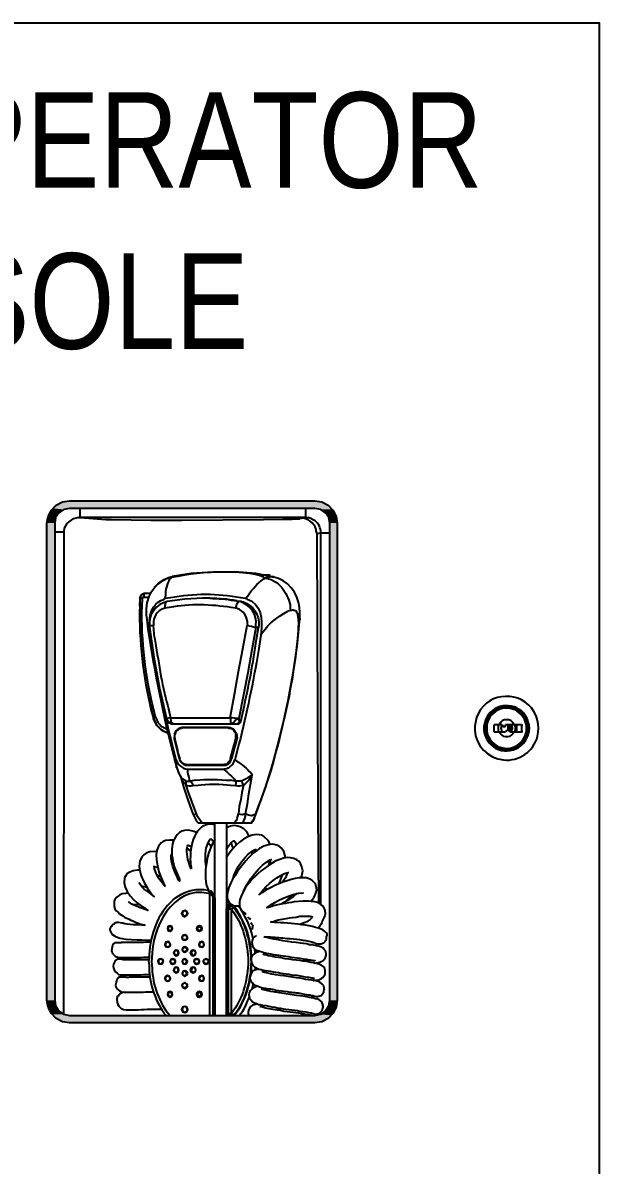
# Model space of a CAD drawing. Extents: x 0 to 760, y -27 to 732.
# Drawn here: x 280.3 to 328.5, y 22.5 to 118.1 of the extents above; entities that cross this region are included whole.
import ezdxf
from ezdxf.enums import TextEntityAlignment as Align

# ---------------------------------------------------------------- set-up
doc = ezdxf.new("R2010")
doc.units = 0
doc.header["$MEASUREMENT"] = 0
doc.styles.add('AMTS', font='ARIALN.TTF', dxfattribs={"height": 9})

# ---------------------------------------------------------------- blocks, each defined once
blk = doc.blocks.new('RISER LOC')
at = {"color": 7, "linetype": 'Continuous', "lineweight": -2}
for p, q in [((43.28, 60.838), (43.28, 60.723)), ((44.747, 60.723), (44.747, 60.838)), ((42.359, 59.342), (42.359, 58.824)), ((42.963, 59.342), (42.963, 58.824)), ((42.992, 59.342), (42.963, 59.342)), ((43.654, 59.371), (42.992, 59.371)), ((43.337, 58.795), (43.337, 59.371)), ((43.481, 59.514), (43.395, 59.371)), ((45.265, 59.371), (43.941, 59.371)), ((44.114, 59.371), (44.114, 58.968)), ((44.287, 59.371), (44.287, 58.795)), ((44.661, 59.371), (44.574, 59.514)), ((44.891, 58.795), (44.891, 59.371)), ((45.265, 59.342), (45.385, 59.342)), ((45.293, 58.824), (45.293, 59.342)), ((45.667, 59.86), (45.782, 59.86)), ((45.811, 59.687), (45.754, 59.687)), ((45.754, 59.687), (45.754, 59.601)), ((45.782, 59.802), (45.782, 59.687)), ((45.811, 59.687), (45.811, 58.45)), ((42.963, 58.824), (42.992, 58.824)), ((42.992, 58.795), (43.941, 58.795)), ((44.373, 59.255), (44.287, 59.255)), ((44.287, 59.227), (44.517, 59.227)), ((44.287, 59.083), (44.517, 59.083)), ((44.287, 58.795), (45.265, 58.795)), ((44.43, 59.227), (44.373, 59.256)), ((44.373, 58.795), (44.373, 59.083)), ((45.265, 58.824), (45.385, 58.824)), ((45.667, 58.335), (45.782, 58.335)), ((45.754, 58.565), (45.754, 58.45)), ((45.754, 58.45), (45.811, 58.45)), ((45.782, 58.45), (45.782, 58.392)), ((43.28, 57.414), (43.28, 57.357)), ((44.747, 57.357), (44.747, 57.414))]:
    blk.add_line(p, q, dxfattribs=at)
at = {"color": 0, "linetype": 'Continuous', "lineweight": -2}
blk.add_lwpolyline([(51.766, 0), (-51.766, 0), (-51.766, 118.116), (51.766, 118.116)], close=True, dxfattribs=at)
at = {"color": 7, "linetype": 'Continuous', "lineweight": -2}
for points in [[(29.857, 36.322), (29.764, 35.736), (29.487, 35.212), (29.086, 34.811), (28.561, 34.533), (27.976, 34.441), (7.438, 34.441), (6.852, 34.533), (6.328, 34.811), (5.927, 35.212), (5.65, 35.736), (5.557, 36.322), (5.557, 76.256), (5.65, 76.811), (5.927, 77.335), (6.328, 77.767), (6.852, 78.044), (7.438, 78.106), (27.976, 78.106), (28.561, 78.044), (29.086, 77.767), (29.487, 77.335), (29.764, 76.811), (29.857, 76.256)], [(6.205, 76.256), (6.205, 36.322), (6.266, 35.859), (6.544, 35.428), (6.976, 35.15), (7.438, 35.058), (27.976, 35.058), (28.469, 35.15), (28.87, 35.428), (29.147, 35.859), (29.24, 36.322), (29.24, 76.256), (29.147, 76.718), (28.87, 77.119), (28.469, 77.397), (27.976, 77.489), (7.438, 77.489), (6.976, 77.397), (6.544, 77.119), (6.266, 76.718)], [(17.337, 43.599), (17.275, 43.754), (17.09, 43.846), (16.905, 43.754), (16.813, 43.599), (16.905, 43.414), (17.09, 43.322), (17.275, 43.414), (17.337, 43.599), (17.244, 43.754), (17.09, 43.815), (16.936, 43.754), (16.874, 43.599), (16.936, 43.445), (17.09, 43.353), (17.244, 43.445)], [(17.306, 43.599), (17.244, 43.754), (17.09, 43.815), (16.936, 43.754), (16.874, 43.599), (16.936, 43.445), (17.09, 43.353), (17.244, 43.445)], [(20.729, 43.969), (20.729, 35.15), (20.575, 35.15), (20.575, 43.969)], [(16.042, 42.335), (15.98, 42.458), (15.857, 42.489), (15.733, 42.458), (15.672, 42.335), (15.733, 42.212), (15.857, 42.15), (15.98, 42.212)], [(18.478, 42.335), (18.416, 42.428), (18.324, 42.489), (18.2, 42.428), (18.139, 42.335), (18.2, 42.212), (18.324, 42.15), (18.416, 42.212)], [(17.337, 41.564), (17.244, 41.749), (17.09, 41.811), (16.936, 41.749), (16.843, 41.564), (16.936, 41.41), (17.09, 41.348), (17.244, 41.41)], [(18.725, 40.978), (18.663, 41.163), (18.509, 41.256), (18.324, 41.163), (18.262, 40.978), (18.324, 40.824), (18.509, 40.762), (18.663, 40.824), (18.725, 40.978), (18.663, 41.132), (18.509, 41.194), (18.354, 41.132), (18.293, 40.978), (18.354, 40.855), (18.509, 40.762), (18.663, 40.855)], [(18.694, 40.978), (18.663, 41.132), (18.509, 41.194), (18.354, 41.132), (18.293, 40.978), (18.354, 40.855), (18.509, 40.793), (18.663, 40.855)], [(16.597, 40.3), (16.535, 40.454), (16.381, 40.516), (16.227, 40.454), (16.134, 40.3), (16.227, 40.115), (16.381, 40.053), (16.535, 40.115), (16.597, 40.3), (16.535, 40.454), (16.381, 40.516), (16.227, 40.454), (16.165, 40.3), (16.227, 40.146), (16.381, 40.053), (16.535, 40.146)], [(16.566, 40.3), (16.504, 40.423), (16.381, 40.485), (16.227, 40.423), (16.165, 40.3), (16.227, 40.146), (16.381, 40.084), (16.504, 40.146)], [(18.015, 40.3), (17.954, 40.454), (17.799, 40.516), (17.614, 40.454), (17.553, 40.3), (17.614, 40.115), (17.799, 40.053), (17.954, 40.115), (18.015, 40.3), (17.954, 40.454), (17.799, 40.516), (17.645, 40.454), (17.584, 40.3), (17.645, 40.146), (17.799, 40.053), (17.954, 40.146), (18.015, 40.3), (17.954, 40.423), (17.799, 40.485), (17.676, 40.423), (17.614, 40.3), (17.676, 40.146), (17.799, 40.084), (17.954, 40.146)], [(15.302, 39.591), (15.24, 39.745), (15.086, 39.807), (14.901, 39.745), (14.839, 39.591), (14.901, 39.406), (15.086, 39.344), (15.24, 39.406)], [(15.271, 39.591), (15.209, 39.714), (15.086, 39.776), (14.932, 39.714), (14.87, 39.591), (14.932, 39.436), (15.086, 39.375), (15.209, 39.436), (15.271, 39.591), (15.209, 39.714), (15.086, 39.776), (14.932, 39.714), (14.901, 39.591), (14.932, 39.436), (15.086, 39.375), (15.209, 39.436)], [(16.319, 39.591), (16.258, 39.745), (16.073, 39.807), (15.918, 39.745), (15.857, 39.591), (15.918, 39.406), (16.073, 39.344), (16.258, 39.406)], [(17.337, 39.591), (17.244, 39.714), (17.09, 39.807), (16.936, 39.714), (16.874, 39.591), (16.936, 39.406), (17.09, 39.344), (17.244, 39.406)], [(17.275, 39.591), (17.214, 39.714), (17.09, 39.776), (16.936, 39.714), (16.874, 39.591), (16.936, 39.436), (17.09, 39.375), (17.214, 39.436), (17.275, 39.591), (17.214, 39.714), (17.09, 39.776), (16.936, 39.714), (16.874, 39.591), (16.936, 39.436), (17.09, 39.375), (17.214, 39.436), (17.275, 39.591), (17.214, 39.714), (17.09, 39.745), (16.936, 39.714), (16.905, 39.591), (16.936, 39.436), (17.09, 39.375), (17.214, 39.436)], [(18.324, 39.591), (18.262, 39.745), (18.077, 39.807), (17.923, 39.745), (17.861, 39.591), (17.923, 39.406), (18.077, 39.344), (18.262, 39.406)], [(19.095, 39.591), (19.033, 39.714), (18.879, 39.807), (18.725, 39.714), (18.632, 39.591), (18.725, 39.406), (18.879, 39.344), (19.033, 39.406)], [(16.566, 38.851), (16.504, 39.005), (16.381, 39.066), (16.227, 39.005), (16.165, 38.851), (16.227, 38.727), (16.381, 38.666), (16.504, 38.727)], [(17.337, 38.573), (17.244, 38.727), (17.09, 38.789), (16.936, 38.727), (16.874, 38.573), (16.936, 38.419), (17.09, 38.326), (17.244, 38.419)], [(17.275, 38.573), (17.214, 38.727), (17.09, 38.789), (16.936, 38.727), (16.874, 38.573), (16.936, 38.419), (17.09, 38.388), (17.214, 38.419), (17.275, 38.573), (17.214, 38.727), (17.09, 38.789), (16.936, 38.727), (16.874, 38.573), (16.936, 38.419), (17.09, 38.388), (17.214, 38.419), (17.275, 38.573), (17.214, 38.696), (17.09, 38.758), (16.936, 38.696), (16.905, 38.573), (16.936, 38.45), (17.09, 38.388), (17.214, 38.45)], [(18.725, 38.141), (18.663, 38.326), (18.509, 38.388), (18.324, 38.326), (18.262, 38.141), (18.324, 37.987), (18.509, 37.925), (18.663, 37.987), (18.725, 38.141), (18.663, 38.326), (18.509, 38.357), (18.354, 38.326), (18.293, 38.141), (18.354, 37.987), (18.509, 37.925), (18.663, 37.987)], [(18.694, 38.141), (18.663, 38.296), (18.509, 38.357), (18.354, 38.296), (18.293, 38.141), (18.354, 38.018), (18.509, 37.956), (18.663, 38.018)], [(17.337, 37.555), (17.244, 37.71), (17.09, 37.802), (16.936, 37.71), (16.843, 37.555), (16.936, 37.401), (17.09, 37.309), (17.244, 37.401)], [(16.073, 36.815), (16.011, 37), (15.857, 37.062), (15.703, 37), (15.641, 36.815), (15.703, 36.661), (15.857, 36.599), (16.011, 36.661), (16.073, 36.815), (16.011, 36.97), (15.857, 37.031), (15.703, 36.97), (15.672, 36.815), (15.703, 36.661), (15.857, 36.63), (16.011, 36.661), (16.073, 36.815), (16.011, 36.97), (15.857, 37.031), (15.733, 36.97), (15.672, 36.815), (15.733, 36.661), (15.857, 36.63), (16.011, 36.661)], [(16.042, 36.815), (15.98, 36.939), (15.857, 37), (15.733, 36.939), (15.672, 36.815), (15.733, 36.692), (15.857, 36.661), (15.98, 36.692)], [(18.509, 36.815), (18.478, 36.97), (18.324, 37.031), (18.169, 36.97), (18.108, 36.815), (18.169, 36.661), (18.324, 36.63), (18.478, 36.661), (18.509, 36.815), (18.447, 36.97), (18.324, 37), (18.169, 36.97), (18.108, 36.815), (18.169, 36.692), (18.324, 36.63), (18.447, 36.692)], [(18.478, 36.815), (18.416, 36.939), (18.324, 37), (18.2, 36.939), (18.139, 36.815), (18.2, 36.723), (18.324, 36.661), (18.416, 36.723)], [(17.337, 35.551), (17.275, 35.736), (17.09, 35.798), (16.905, 35.736), (16.813, 35.551), (16.905, 35.366), (17.09, 35.304), (17.275, 35.366), (17.337, 35.551), (17.244, 35.736), (17.09, 35.798), (16.936, 35.736), (16.874, 35.551), (16.936, 35.397), (17.09, 35.335), (17.244, 35.397)], [(17.306, 35.551), (17.244, 35.736), (17.09, 35.798), (16.936, 35.736), (16.874, 35.551), (16.936, 35.397), (17.09, 35.335), (17.244, 35.397)]]:
    blk.add_lwpolyline(points, close=True, dxfattribs=at)
for points in [[(27.205, 77.489), (27.205, 76.718), (8.333, 76.718), (8.333, 77.489)], [(8.209, 76.718), (8.333, 76.718), (10.491, 76.564), (10.923, 76.564), (14.284, 76.502), (16.843, 76.502), (23.689, 76.564), (25.293, 76.595), (26.064, 76.595), (26.465, 76.626), (26.68, 76.626), (26.773, 76.656), (26.865, 76.656), (27.205, 76.718), (27.42, 76.718)], [(26.989, 76.656), (26.865, 76.656)], [(6.976, 75.608), (6.976, 75.485), (6.205, 75.485)], [(28.099, 75.516), (28.13, 75.392), (28.161, 67.683), (28.191, 59.943), (28.222, 52.203), (28.284, 44.463)], [(6.976, 75.485), (6.976, 55.317), (6.945, 45.234), (6.945, 35.181)], [(28.469, 44.37), (28.469, 75.454), (29.24, 75.454)], [(24.923, 71.63), (24.553, 71.723), (23.042, 72.031), (21.253, 72.185), (19.434, 72.154), (17.614, 72.031), (16.042, 71.784)], [(23.566, 71.938), (24.183, 71.938), (24.183, 71.846), (24.213, 71.815)], [(23.689, 71.723), (23.843, 71.661), (23.967, 71.661), (24.09, 71.599)], [(23.72, 71.599), (23.843, 71.661), (23.998, 71.723), (24.152, 71.753), (24.244, 71.784), (24.368, 71.784), (24.46, 71.753), (24.553, 71.723)], [(24.398, 71.784), (24.553, 71.784)], [(24.892, 71.168), (25.2, 70.859)], [(13.544, 69.934), (13.359, 69.934), (13.328, 69.934), (13.421, 70.181), (13.544, 70.335), (13.791, 70.397), (14.253, 70.397)], [(13.328, 69.934), (13.328, 69.317), (13.359, 69.934), (13.359, 70.027)], [(13.698, 70.057), (13.698, 70.242), (13.729, 70.335), (13.76, 70.335), (13.76, 70.366), (13.791, 70.397), (13.821, 70.397), (13.698, 70.366)], [(15.332, 69.872), (15.456, 69.934), (15.487, 70.15)], [(19.187, 69.965), (18.817, 69.965), (18.57, 69.965)], [(22.178, 69.934), (22.363, 70.181)], [(15.61, 69.687), (15.548, 69.657), (15.487, 69.595), (15.456, 69.533), (15.456, 69.441), (15.425, 69.348), (15.425, 69.132), (15.332, 69.101)], [(15.826, 69.194), (15.425, 69.132)], [(21.777, 69.657), (21.592, 69.687), (21.592, 69.657), (21.531, 69.657), (21.5, 69.595), (21.469, 69.533), (21.407, 69.441), (21.346, 69.132), (20.976, 69.194)], [(21.469, 69.101), (21.346, 69.132)], [(21.839, 69.687), (21.993, 69.657)], [(26.711, 68.269), (26.711, 68.207), (26.65, 68.084), (26.619, 68.053), (26.619, 68.207), (26.588, 68.392), (26.588, 68.485), (26.557, 68.546), (26.557, 68.67), (26.495, 68.731), (26.465, 68.793), (26.403, 68.886), (26.341, 68.916), (26.156, 68.978), (26.095, 68.978), (26.033, 68.947), (25.94, 68.947), (25.724, 68.886)], [(25.909, 69.41), (25.909, 69.163), (25.94, 68.947)], [(13.945, 68.176), (13.945, 68.053), (14.006, 67.806), (14.037, 67.529), (14.222, 66.881), (14.161, 67.159), (14.161, 67.436)], [(14.161, 68.146), (14.161, 68.269)], [(26.495, 65.925), (26.711, 68.269), (26.711, 68.762)], [(14.562, 66.696), (14.469, 67.683), (14.284, 67.652), (14.222, 67.621), (14.161, 67.621), (14.161, 67.59), (14.13, 67.56)], [(14.469, 67.806), (14.469, 67.683)], [(21.037, 59.45), (21.068, 59.45), (21.068, 59.511), (21.161, 59.573), (21.315, 59.727), (21.469, 59.85), (21.531, 59.881), (21.592, 59.912), (21.623, 59.912), (21.469, 59.912), (21.253, 59.943), (21.068, 59.974), (20.883, 59.974), (21.253, 61.916), (21.592, 63.828), (21.962, 65.74), (22.302, 67.683)], [(22.332, 67.806), (22.302, 67.683), (22.672, 67.621), (23.042, 67.529), (22.702, 65.648), (22.363, 63.736), (21.623, 59.912), (21.623, 59.758), (21.654, 59.727), (21.654, 59.665), (21.685, 59.665)], [(23.288, 67.714), (23.258, 67.529)], [(23.443, 66.881), (23.566, 67.066)], [(16.443, 55.78), (16.412, 55.965), (16.381, 56.119), (16.381, 56.458), (16.134, 57.322), (15.949, 58.154), (15.733, 58.987), (15.548, 59.85), (15.548, 59.912), (15.363, 60.683), (15.209, 61.454)], [(46.617, 59.745), (46.486, 60.136), (46.311, 60.486), (46.097, 60.793), (45.85, 61.057), (45.573, 61.279), (45.273, 61.458), (44.954, 61.596), (44.621, 61.691), (44.28, 61.744), (43.935, 61.755), (43.592, 61.724), (43.255, 61.651), (42.931, 61.537), (42.623, 61.381), (42.336, 61.183), (42.077, 60.943), (41.849, 60.663), (41.659, 60.34), (41.511, 59.977), (41.41, 59.572)], [(14.284, 60.56), (14.469, 59.943), (14.469, 59.912)], [(15.672, 60.961), (15.888, 59.974), (15.548, 59.912)], [(45.84, 59.629), (45.741, 59.895), (45.613, 60.131), (45.459, 60.338), (45.283, 60.516), (45.087, 60.665), (44.876, 60.785), (44.653, 60.876), (44.421, 60.938), (44.183, 60.972), (43.943, 60.978), (43.705, 60.955), (43.472, 60.903), (43.247, 60.824), (43.033, 60.716), (42.834, 60.581), (42.654, 60.417), (42.496, 60.226), (42.363, 60.007), (42.259, 59.76), (42.186, 59.486)], [(45.725, 59.601), (45.637, 59.86), (45.519, 60.09), (45.374, 60.289), (45.206, 60.459), (45.018, 60.6), (44.815, 60.711), (44.599, 60.794), (44.373, 60.848), (44.143, 60.873), (43.91, 60.871), (43.679, 60.841), (43.452, 60.784), (43.235, 60.699), (43.029, 60.588), (42.839, 60.45), (42.668, 60.286), (42.519, 60.095), (42.397, 59.879), (42.304, 59.637), (42.244, 59.371)], [(45.61, 59.601), (45.512, 59.839), (45.39, 60.049), (45.247, 60.232), (45.086, 60.387), (44.909, 60.516), (44.72, 60.617), (44.521, 60.692), (44.315, 60.74), (44.106, 60.762), (43.895, 60.758), (43.687, 60.728), (43.483, 60.673), (43.286, 60.593), (43.1, 60.487), (42.926, 60.357), (42.769, 60.202), (42.631, 60.023), (42.515, 59.82), (42.423, 59.593), (42.359, 59.342)], [(15.764, 58.617), (15.178, 58.894), (14.747, 59.326), (14.469, 59.912), (14.469, 59.943), (14.5, 59.943), (14.5, 59.974), (14.562, 59.974), (14.654, 60.005), (14.685, 59.912), (14.716, 59.85), (14.747, 59.758), (14.808, 59.665), (14.839, 59.573), (15.024, 59.388), (15.086, 59.295), (15.147, 59.234), (15.24, 59.203), (15.302, 59.141), (15.394, 59.11), (15.487, 59.079), (15.548, 59.049), (15.672, 59.018)], [(15.579, 59.85), (15.61, 59.789), (15.672, 59.696), (15.703, 59.604), (15.764, 59.542), (15.857, 59.511), (15.949, 59.45), (16.011, 59.45), (21.531, 59.45), (21.592, 59.45), (21.654, 59.48), (21.747, 59.573), (21.777, 59.635), (21.777, 59.665)], [(15.918, 59.45), (16.011, 59.45)], [(15.918, 59.45), (15.918, 59.45)], [(41.41, 59.572), (41.352, 59.255), (41.352, 58.939)], [(42.186, 59.486), (42.129, 59.227), (42.129, 58.939)], [(42.244, 59.371), (42.215, 59.083), (42.244, 58.824)], [(44.574, 59.514), (44.539, 59.57), (44.497, 59.62), (44.45, 59.663), (44.399, 59.701), (44.343, 59.733), (44.284, 59.76), (44.222, 59.78), (44.158, 59.795), (44.093, 59.803), (44.028, 59.806), (43.962, 59.803), (43.897, 59.795), (43.833, 59.78), (43.771, 59.76), (43.712, 59.733), (43.657, 59.701), (43.605, 59.663), (43.558, 59.62), (43.516, 59.57), (43.481, 59.514)], [(43.625, 59.371), (43.539, 59.083), (43.625, 58.824)], [(43.682, 59.371), (43.682, 59.284), (43.74, 59.227), (43.913, 59.227), (43.941, 59.284), (43.941, 59.371)], [(44.43, 58.824), (44.517, 59.083), (44.43, 59.371)], [(44.718, 58.824), (44.776, 58.997), (44.776, 59.169), (44.718, 59.371)], [(45.696, 59.342), (45.61, 59.601)], [(45.61, 58.565), (45.696, 58.824), (45.696, 59.342)], [(45.696, 58.364), (45.782, 58.651), (45.84, 58.939), (45.84, 59.227), (45.782, 59.543), (45.696, 59.802)], [(45.811, 59.371), (45.725, 59.601)], [(45.926, 59.083), (45.898, 59.371), (45.84, 59.629)], [(46.703, 59.083), (46.674, 59.428), (46.617, 59.745)], [(15.61, 58.771), (15.733, 58.74)], [(16.227, 58.185), (16.227, 58.216), (16.227, 58.37), (16.227, 58.278), (16.258, 58.216), (16.258, 58.185), (16.443, 57.383), (16.535, 56.952), (16.689, 56.52)], [(21.376, 58.709), (21.315, 58.833), (21.253, 58.894), (21.191, 58.987), (21.161, 59.018), (21.068, 59.049), (21.006, 59.079), (20.945, 59.11), (20.883, 59.11), (20.76, 59.141), (16.905, 59.141), (16.874, 59.141), (16.782, 59.11), (16.72, 59.11), (16.628, 59.079), (16.566, 59.049), (16.504, 58.987), (16.443, 58.956), (16.381, 58.894), (16.35, 58.833), (16.288, 58.771)], [(20.883, 59.079), (20.791, 59.079), (20.729, 59.11), (16.874, 59.11), (16.813, 59.079), (16.72, 59.079), (16.597, 59.018), (16.504, 58.987), (16.473, 58.894), (16.412, 58.864), (16.35, 58.802), (16.319, 58.74)], [(16.998, 59.141), (16.905, 59.11), (16.874, 59.11), (16.813, 59.11), (16.751, 59.079)], [(21.13, 59.049), (21.068, 59.049), (21.006, 59.079), (20.914, 59.079), (20.852, 59.11)], [(21.469, 58.339), (21.469, 58.278), (21.438, 58.185), (21.222, 57.383), (21.006, 56.551), (21.006, 56.52), (20.914, 56.52), (20.914, 56.551), (21.13, 57.383), (21.376, 58.216)], [(21.315, 58.74), (21.253, 58.802), (21.222, 58.864)], [(21.438, 58.216), (21.376, 58.216), (21.376, 58.37)], [(42.129, 58.939), (42.186, 58.629), (42.277, 58.35), (42.399, 58.1), (42.549, 57.881), (42.723, 57.691), (42.918, 57.533), (43.13, 57.404), (43.355, 57.306), (43.591, 57.239), (43.833, 57.202), (44.077, 57.196), (44.322, 57.221), (44.563, 57.276), (44.796, 57.363), (45.018, 57.48), (45.225, 57.629), (45.415, 57.809), (45.583, 58.02), (45.726, 58.262), (45.84, 58.536)], [(42.244, 58.824), (42.297, 58.558), (42.385, 58.317), (42.504, 58.102), (42.65, 57.911), (42.82, 57.747), (43.009, 57.608), (43.216, 57.496), (43.434, 57.41), (43.662, 57.352), (43.895, 57.32), (44.13, 57.316), (44.364, 57.34), (44.591, 57.391), (44.81, 57.472), (45.016, 57.58), (45.205, 57.718), (45.374, 57.885), (45.52, 58.082), (45.638, 58.308), (45.725, 58.565)], [(42.359, 58.824), (42.43, 58.572), (42.526, 58.344), (42.645, 58.141), (42.785, 57.961), (42.942, 57.807), (43.114, 57.677), (43.299, 57.573), (43.493, 57.493), (43.694, 57.439), (43.9, 57.41), (44.107, 57.407), (44.313, 57.43), (44.516, 57.479), (44.712, 57.554), (44.9, 57.656), (45.076, 57.784), (45.237, 57.939), (45.382, 58.12), (45.507, 58.329), (45.61, 58.565)], [(43.395, 58.824), (43.481, 58.651), (43.596, 58.536), (43.74, 58.421), (43.941, 58.392), (44.114, 58.392), (44.315, 58.421), (44.459, 58.536), (44.574, 58.651), (44.661, 58.824)], [(44.258, 58.795), (44.258, 58.881), (44.2, 58.939), (44.056, 58.939), (43.999, 58.881), (43.97, 58.795)], [(45.725, 58.565), (45.811, 58.824)], [(45.84, 58.536), (45.898, 58.824), (45.926, 59.083)], [(46.617, 58.421), (46.674, 58.766), (46.703, 59.083)], [(16.658, 56.52), (16.227, 58.185), (16.258, 58.185)], [(16.381, 56.458), (16.412, 56.397), (16.443, 56.304)], [(20.976, 56.428), (21.006, 56.52)], [(21.222, 56.304), (21.253, 56.397), (21.284, 56.458), (21.469, 56.304)], [(16.35, 56.15), (16.381, 55.78)], [(17.183, 56.027), (17.275, 55.996), (17.337, 55.996)], [(17.337, 55.533), (17.337, 55.657), (20.297, 55.657), (20.606, 55.441), (20.852, 55.194), (21.006, 55.071), (21.253, 54.824), (21.346, 54.67), (20.883, 54.732)], [(20.297, 55.657), (20.39, 55.687), (20.482, 55.687), (20.575, 55.718), (20.636, 55.718), (20.729, 55.78), (20.791, 55.78), (20.914, 55.903), (21.006, 55.965)], [(20.451, 56.027), (20.513, 56.027), (20.575, 56.057), (20.636, 56.057), (20.698, 56.088)], [(23.227, 52.542), (22.98, 51.864), (22.857, 51.494), (22.733, 51.339), (22.641, 51.154), (18.231, 51.154), (18.139, 51.247), (17.954, 51.586), (17.799, 51.925), (17.399, 53.005), (17.029, 54.115), (16.751, 55.071), (16.751, 55.04), (16.782, 54.917), (16.874, 54.732), (16.936, 54.67), (17.059, 54.485), (17.152, 54.423), (17.214, 54.331), (17.46, 54.269), (17.614, 54.269), (17.769, 54.3)], [(17.799, 51.925), (17.799, 51.895), (17.83, 51.895), (17.861, 51.864), (17.954, 51.895), (18.077, 51.925), (17.861, 52.511), (17.614, 53.128), (17.399, 53.714), (17.214, 54.331), (17.214, 54.67), (17.183, 54.701), (17.275, 54.67), (17.553, 54.67), (17.491, 54.793)], [(18.015, 54.732), (17.553, 54.67), (17.614, 54.639), (17.614, 54.577), (17.676, 54.516), (17.738, 54.392), (17.769, 54.3), (18.2, 54.331)], [(21.808, 54.701), (21.716, 54.67), (21.346, 54.67), (21.376, 54.577), (21.376, 54.485), (21.346, 54.3), (21.531, 54.269), (21.685, 54.269), (21.993, 54.331), (21.932, 54.516), (21.808, 54.701), (22.055, 54.793)], [(22.271, 51.864), (22.178, 51.925), (22.332, 52.758), (22.456, 53.591), (22.579, 54.392), (22.733, 55.194), (22.579, 55.379)], [(22.672, 55.071), (22.733, 55.194), (22.641, 55.132)], [(20.914, 54.331), (21.346, 54.3)], [(22.117, 54.423), (21.993, 54.331), (21.87, 53.714), (21.777, 53.128), (21.654, 52.542), (21.592, 51.925), (21.716, 51.895), (21.901, 51.864), (21.962, 51.895), (22.055, 51.895), (22.117, 51.925), (22.178, 51.925), (22.147, 51.74), (22.086, 51.524), (21.993, 51.339), (21.932, 51.154)], [(22.641, 51.154), (22.764, 51.278), (22.857, 51.432), (22.918, 51.617), (22.98, 51.74), (23.782, 53.961)], [(18.54, 51.154), (18.416, 51.339), (18.262, 51.524), (18.169, 51.71), (18.077, 51.925)], [(21.284, 51.154), (21.346, 51.247), (21.376, 51.339), (21.438, 51.401), (21.469, 51.524), (21.531, 51.74), (21.592, 51.925)], [(22.98, 51.74), (23.011, 51.802), (22.98, 51.802), (22.98, 51.864), (22.857, 51.833)], [(19.619, 51), (19.372, 51.062), (19.125, 51.062), (18.91, 51)], [(19.619, 44.895), (19.619, 51.154)], [(20.575, 51.154), (20.575, 43.969), (20.606, 44.031), (20.606, 44.154), (20.667, 44.216), (20.698, 44.278), (20.729, 44.309), (20.852, 44.37), (21.006, 44.278), (21.099, 44.216), (21.13, 44.154), (21.161, 44.154), (21.13, 44.185), (21.068, 44.216), (21.006, 44.216)], [(22.456, 50.075), (22.302, 50.384), (22.024, 50.661), (21.716, 50.846), (21.531, 50.908), (21.253, 50.939), (20.914, 50.908), (20.575, 50.754)], [(16.165, 49.736), (15.826, 49.736), (15.487, 49.705), (15.271, 49.613), (15.117, 49.489), (14.901, 49.212), (14.747, 48.873), (14.685, 48.502), (14.716, 48.071), (14.808, 47.577), (14.932, 47.084), (15.117, 46.56), (15.332, 46.066), (15.425, 45.881), (15.363, 45.943)], [(18.077, 50.353), (17.769, 50.476), (17.399, 50.569), (17.059, 50.538), (16.843, 50.476), (16.658, 50.353)], [(19.156, 49.705), (19.218, 49.798), (19.28, 49.798), (19.341, 49.798), (19.403, 49.705), (19.495, 49.613)], [(19.619, 49.798), (19.526, 49.643)], [(24.244, 49.366), (24.244, 49.397), (24.059, 49.705), (23.72, 50.044), (23.504, 50.137)], [(14.747, 48.749), (14.531, 48.78), (14.161, 48.749), (13.852, 48.626), (13.667, 48.502), (13.513, 48.348)], [(17.614, 48.78), (17.275, 49.088)], [(17.306, 49.212), (17.337, 49.304), (17.368, 49.304), (17.46, 49.273), (17.614, 49.181), (17.645, 49.15)], [(19.28, 49.181), (19.28, 49.212), (19.033, 49.52)], [(20.575, 48.934), (20.606, 49.027), (20.791, 49.273), (20.945, 49.489), (21.099, 49.613), (21.191, 49.674), (21.253, 49.674)], [(21.13, 49.027), (21.099, 49.15), (20.976, 49.489)], [(21.222, 49.674), (21.253, 49.643), (21.315, 49.551), (21.376, 49.397), (21.407, 49.304)], [(22.733, 48.533), (22.733, 48.811)], [(25.509, 48.225), (25.478, 48.41), (25.385, 48.78), (25.169, 49.088), (24.984, 49.212), (24.799, 49.304), (24.46, 49.397), (24.09, 49.335), (23.72, 49.212), (23.35, 49.027), (22.98, 48.749)], [(22.98, 48.934), (23.073, 48.934)], [(23.042, 48.934), (23.042, 48.903), (23.073, 48.811)], [(15.949, 48.441), (15.98, 48.533)], [(15.949, 48.472), (16.011, 48.41)], [(16.073, 48.071), (15.949, 48.194)], [(18.879, 47.547), (18.817, 47.886)], [(20.852, 48.688), (20.544, 48.256)], [(24.028, 47.947), (24.121, 48.009), (24.183, 48.009), (24.213, 48.071)], [(24.121, 47.639), (24.183, 47.793), (24.244, 48.071), (24.368, 48.132)], [(24.183, 47.824), (24.183, 47.67)], [(24.244, 48.071), (24.244, 47.701)], [(26.835, 46.56), (26.896, 46.745), (26.958, 47.146), (26.896, 47.485), (26.773, 47.762), (26.65, 47.947), (26.465, 48.071)], [(13.328, 47.207), (13.143, 47.207), (12.773, 47.146), (12.495, 47.053), (12.249, 46.899), (12.125, 46.714), (12.033, 46.56)], [(14.531, 47.547), (14.531, 47.577)], [(14.531, 47.485), (14.623, 47.485), (14.839, 47.423)], [(16.443, 46.899), (16.658, 46.467), (16.658, 46.282), (16.566, 46.375), (16.443, 46.652)], [(17.645, 47.3), (17.553, 47.485)], [(17.614, 47.454), (17.614, 47.362)], [(24.984, 46.097), (25.293, 46.868)], [(25.663, 46.991), (25.601, 46.806), (25.509, 46.56), (25.324, 46.282), (25.231, 46.19)], [(25.755, 47.022), (25.786, 47.022)], [(13.328, 46.066), (13.266, 46.19)], [(13.451, 45.912), (13.544, 45.881), (13.821, 45.82), (13.945, 45.758)], [(15.086, 46.621), (15.024, 46.683), (14.808, 46.776)], [(21.068, 46.436), (21.13, 46.529)], [(27.636, 44.586), (27.698, 44.679), (27.914, 44.956), (28.068, 45.295), (28.13, 45.573), (28.099, 45.851), (28.037, 46.066), (27.883, 46.221)], [(12.372, 45.295), (12.156, 45.265), (11.848, 45.234), (11.632, 45.11), (11.416, 44.956), (11.231, 44.771), (11.17, 44.617), (11.17, 44.185), (11.231, 43.969), (11.355, 43.815), (11.509, 43.692), (11.632, 43.569), (11.755, 43.476), (11.91, 43.384), (12.033, 43.291), (12.156, 43.229), (12.31, 43.168)], [(14.5, 45.018), (14.531, 45.018), (14.407, 45.08)], [(19.187, 35.058), (19.187, 45.234), (19.064, 45.265)], [(19.465, 45.234), (19.434, 45.234), (19.434, 45.265), (19.403, 45.295), (19.403, 45.357), (19.372, 45.357), (19.341, 45.419), (19.28, 45.45), (19.249, 45.45), (19.187, 45.234), (19.434, 45.234), (19.434, 35.058)], [(19.465, 35.058), (19.465, 44.987), (19.619, 44.895), (19.619, 35.058)], [(22.178, 45.758), (21.962, 45.357), (21.808, 45.049)], [(21.993, 45.419), (21.993, 45.45)], [(23.412, 45.234), (23.319, 45.172), (23.443, 45.326)], [(23.782, 45.727), (23.843, 45.696), (23.998, 45.604)], [(26.495, 45.295), (26.434, 45.234), (26.187, 45.018), (25.632, 44.648), (25.385, 44.494), (25.169, 44.37)], [(25.509, 44.555), (25.509, 44.586), (25.909, 44.987), (26.033, 45.141)], [(26.989, 45.326), (27.02, 45.326)], [(13.76, 44.031), (14.006, 43.846), (13.852, 43.908), (13.698, 43.939), (13.544, 44), (13.359, 44.062), (13.236, 44.124), (12.773, 44.309), (12.65, 44.37), (12.557, 44.463), (12.434, 44.494), (12.372, 44.555)], [(12.773, 44.34), (13.266, 44.37)], [(20.575, 44.679), (20.729, 44.679)], [(20.575, 44.617), (20.729, 44.494), (20.852, 44.37), (20.883, 44.401), (20.914, 44.401)], [(20.76, 44.586), (20.667, 44.679)], [(21.037, 44.309), (21.13, 44.216), (21.161, 44.154), (21.191, 44.093), (21.006, 43.939), (20.729, 43.939), (20.729, 43.969), (20.729, 44.031)], [(21.376, 43.846), (21.191, 44.093), (21.161, 44.093), (21.13, 44.154), (21.068, 44.154), (21.037, 44.185), (21.006, 44.185), (20.945, 44.154), (20.883, 44.154), (20.852, 44.124), (20.791, 44.093), (20.791, 44.062), (20.76, 44.031), (20.76, 44), (20.729, 43.969), (20.729, 43.939), (20.729, 35.212), (21.006, 35.212), (21.191, 35.058), (21.315, 35.243)], [(20.852, 44.432), (21.006, 44.34), (21.13, 44.247), (21.376, 44.216), (21.623, 44.216), (21.685, 44.247)], [(22.826, 41.472), (22.733, 41.842), (22.61, 42.212), (22.487, 42.582), (22.332, 42.952), (22.24, 43.137), (22.147, 43.291), (21.962, 43.661), (21.777, 43.939), (21.562, 44.216)], [(24.306, 44.154), (24.059, 44.093), (23.967, 44.093), (23.998, 44.093)], [(26.989, 44.617), (26.249, 44.555)], [(28.839, 43.692), (28.839, 43.877), (28.746, 44.031), (28.623, 44.216)], [(21.161, 35.459), (21.006, 35.212), (21.006, 43.939), (21.161, 43.692)], [(21.87, 43.784), (21.993, 43.692), (22.178, 43.569), (22.24, 43.569)], [(22.332, 43.322), (22.456, 43.199), (22.579, 43.106)], [(25.848, 43.229), (26.095, 43.26), (26.403, 43.291), (26.711, 43.353), (27.606, 43.353), (27.698, 43.322), (27.791, 43.322), (27.698, 43.199), (27.575, 43.075), (27.42, 42.983), (27.297, 42.89), (27.174, 42.829), (26.711, 42.674)], [(11.91, 42.767), (11.848, 42.767), (11.54, 42.829), (11.447, 42.829), (11.355, 42.798), (11.293, 42.798), (11.231, 42.767), (11.17, 42.705), (11.046, 42.643), (10.984, 42.582), (10.954, 42.489), (10.892, 42.458), (10.83, 42.304), (10.83, 42.181)], [(13.544, 42.674), (13.698, 42.643), (13.76, 42.613), (13.636, 42.613)], [(16.011, 42.181), (16.073, 42.335), (16.011, 42.458), (15.857, 42.52), (15.703, 42.458), (15.672, 42.335), (15.703, 42.181), (15.857, 42.119), (16.011, 42.181), (16.073, 42.335), (16.011, 42.458), (15.857, 42.52), (15.733, 42.458), (15.672, 42.335), (15.733, 42.181), (15.857, 42.119), (16.011, 42.181), (16.073, 42.335), (16.011, 42.489)], [(18.478, 42.181), (18.54, 42.335), (18.478, 42.489)], [(22.61, 42.829), (22.672, 42.705), (22.795, 42.582), (22.764, 42.458), (22.733, 42.335), (22.733, 42.243)], [(24.368, 42.859), (24.306, 42.89), (24.46, 42.89), (24.645, 42.983)], [(28.5, 42.705), (28.284, 42.366)], [(28.839, 42.058), (28.777, 42.119), (28.685, 42.181)], [(11.108, 40.177), (11.015, 40.362), (10.984, 40.485), (11.046, 40.793), (11.077, 40.947), (11.108, 41.04), (11.139, 41.071), (11.2, 41.102), (11.262, 41.163), (11.786, 41.163), (11.755, 41.163)], [(14.222, 41.194), (13.883, 41.194), (13.636, 41.163), (13.02, 41.163), (12.65, 41.163)], [(13.821, 41.348), (14.253, 41.348)], [(15.826, 40.855), (15.888, 40.978), (15.826, 41.163), (15.672, 41.256), (15.487, 41.163), (15.425, 40.978), (15.487, 40.824), (15.672, 40.762), (15.826, 40.824), (15.888, 40.978), (15.826, 41.132), (15.672, 41.194), (15.517, 41.132), (15.456, 40.978), (15.517, 40.855), (15.672, 40.762), (15.826, 40.855), (15.888, 40.978), (15.826, 41.132)], [(23.042, 41.749), (23.042, 41.718), (22.918, 41.626), (22.795, 41.503), (22.733, 41.318), (22.702, 41.163), (22.733, 41.04), (22.764, 40.855), (22.857, 40.701), (22.98, 40.577), (23.103, 40.516), (23.258, 40.454), (23.381, 40.423), (23.566, 40.392), (23.72, 40.331), (23.936, 40.269)], [(23.843, 41.595), (23.782, 41.595), (23.72, 41.626)], [(23.782, 41.626), (23.936, 41.626)], [(28.006, 41.132), (28.037, 41.102), (28.099, 41.071), (28.191, 41.04), (28.5, 41.04), (28.623, 41.102), (28.716, 41.132)], [(28.962, 41.441), (28.962, 41.626), (28.993, 41.78)], [(17.244, 40.423), (17.337, 40.577), (17.244, 40.732)], [(23.381, 40.423), (23.258, 40.392), (23.103, 40.331), (22.98, 40.269), (22.857, 40.177), (22.733, 40.053), (22.641, 39.868), (22.641, 39.714), (22.641, 39.591), (22.702, 39.406), (22.795, 39.251), (22.918, 39.128), (23.288, 38.943), (23.473, 38.912), (23.658, 38.851), (23.843, 38.82)], [(22.98, 40.269), (22.949, 40.639)], [(27.205, 39.591), (26.958, 39.591), (26.711, 39.652), (26.434, 39.683), (26.125, 39.714), (25.817, 39.776), (25.478, 39.807), (25.169, 39.868), (24.923, 39.899), (24.645, 39.93), (24.429, 39.992), (24.059, 40.053), (23.905, 40.115), (23.782, 40.115), (23.689, 40.146), (23.628, 40.177)], [(28.901, 39.992), (28.931, 40.115), (28.931, 40.238), (28.87, 40.454), (28.746, 40.577), (28.654, 40.701), (28.561, 40.762), (28.438, 40.793), (28.376, 40.824), (28.006, 40.917), (27.698, 40.978), (27.513, 40.978), (27.297, 41.04), (27.02, 41.071), (26.773, 41.102)], [(11.971, 39.714), (11.817, 39.745)], [(11.879, 39.899), (12.095, 39.899)], [(11.94, 39.714), (11.91, 39.714)], [(13.636, 39.93), (14.099, 39.93)], [(14.068, 39.745), (13.914, 39.714)], [(14.099, 40.146), (14.099, 39.837), (14.068, 39.591), (14.099, 39.251)], [(14.346, 39.837), (14.315, 39.591), (14.346, 39.251)], [(16.227, 39.714), (16.134, 39.714)], [(22.394, 39.868), (22.394, 39.591), (22.394, 39.282)], [(22.61, 40.022), (22.61, 39.714), (22.641, 39.591), (22.61, 39.251), (22.579, 38.912), (22.579, 38.573), (22.517, 38.265), (22.487, 38.049)], [(22.61, 38.45), (22.641, 38.727), (22.672, 38.943), (22.672, 39.436)], [(25.077, 40.084), (25.324, 40.053), (25.539, 40.022), (25.786, 39.992), (26.002, 39.93)], [(26.989, 39.807), (27.143, 39.776), (27.297, 39.776), (27.42, 39.714), (27.575, 39.714), (27.667, 39.683), (27.76, 39.683), (27.852, 39.652), (27.976, 39.652), (28.006, 39.621)], [(27.914, 39.436), (27.945, 39.436)], [(11.108, 39.19), (11.139, 39.036), (11.17, 38.881), (11.231, 38.727)], [(12.835, 38.265), (12.465, 38.265), (12.372, 38.234), (12.218, 38.234), (12.156, 38.265), (12.064, 38.265), (11.57, 38.265), (11.54, 38.203), (11.478, 38.172), (11.447, 38.11), (11.416, 38.018), (11.355, 37.864), (11.324, 37.71), (11.293, 37.586), (11.324, 37.463), (11.416, 37.278)], [(11.91, 38.45), (12.095, 38.45)], [(13.636, 38.481), (14.161, 38.481)], [(14.161, 38.265), (13.76, 38.265)], [(15.826, 37.987), (15.888, 38.141), (15.826, 38.326), (15.672, 38.357), (15.517, 38.326), (15.456, 38.141), (15.517, 37.987), (15.672, 37.925), (15.826, 37.987), (15.888, 38.141), (15.826, 38.296)], [(15.826, 38.018), (15.888, 38.141), (15.826, 38.326)], [(16.535, 38.727), (16.597, 38.851), (16.535, 39.036), (16.381, 39.097), (16.227, 39.036), (16.134, 38.851), (16.227, 38.696), (16.381, 38.635), (16.535, 38.696), (16.597, 38.851), (16.535, 39.005)], [(17.954, 38.727), (18.015, 38.851), (17.954, 39.005), (17.799, 39.066), (17.676, 39.005), (17.614, 38.851), (17.676, 38.727), (17.799, 38.666), (17.954, 38.727), (18.015, 38.851), (17.954, 39.036), (17.799, 39.097), (17.614, 39.036), (17.553, 38.851), (17.614, 38.696), (17.799, 38.635), (17.954, 38.696), (18.015, 38.851), (17.954, 39.005)], [(22.579, 38.388), (22.548, 38.265), (22.548, 38.11), (22.61, 37.925), (22.733, 37.802), (22.826, 37.679), (22.949, 37.586), (23.073, 37.555), (23.196, 37.494), (23.35, 37.463), (23.504, 37.401)], [(22.98, 38.851), (23.011, 39.097)], [(23.288, 38.943), (23.258, 38.943)], [(23.689, 38.666), (23.597, 38.696), (23.566, 38.727)], [(25.57, 38.542), (25.786, 38.511), (26.033, 38.45), (26.465, 38.419), (27.02, 38.326), (27.328, 38.265), (27.482, 38.265), (27.575, 38.234), (27.698, 38.203), (27.76, 38.203), (27.821, 38.172), (27.945, 38.172)], [(28.839, 38.511), (28.839, 38.666), (28.839, 38.789), (28.808, 38.974)], [(22.487, 37.71), (22.579, 38.11)], [(22.733, 37.247), (22.795, 37.463), (22.826, 37.71)], [(23.227, 37.494), (23.196, 37.494)], [(26.989, 38.11), (26.742, 38.172), (26.434, 38.203)], [(27.698, 36.723), (27.821, 36.723), (27.852, 36.692), (28.191, 36.63), (28.5, 36.723), (28.716, 37), (28.746, 37.34)], [(27.821, 37.987), (27.852, 37.987)], [(28.777, 37.185), (28.746, 37.34), (28.716, 37.525)], [(11.509, 36.661), (11.447, 36.63), (11.447, 36.569), (11.416, 36.476), (11.416, 36.353), (11.447, 36.26), (11.447, 36.137), (11.478, 35.983), (11.57, 35.829)], [(11.971, 37), (11.817, 36.939)], [(18.478, 36.661), (18.54, 36.815), (18.478, 37)], [(22.425, 36.414), (22.517, 36.63)], [(22.487, 36.939), (22.456, 36.785), (22.487, 36.661), (22.517, 36.476), (22.641, 36.322)], [(23.597, 37.216), (23.504, 37.247), (23.473, 37.247)], [(24.707, 37.185), (24.923, 37.155), (25.663, 37.062)], [(28.685, 35.736), (28.685, 35.89), (28.561, 36.199), (28.315, 36.384), (28.222, 36.414), (28.161, 36.445), (28.037, 36.445), (27.945, 36.476), (27.821, 36.538), (27.698, 36.538), (27.544, 36.569), (27.174, 36.63), (26.958, 36.661), (26.711, 36.692), (26.434, 36.723)], [(26.711, 36.908), (27.081, 36.846)], [(12.434, 35.52), (12.681, 35.52)], [(14.716, 35.582), (15.147, 35.582)], [(22.425, 35.459), (22.394, 35.335), (22.394, 35.212), (22.456, 35.058)], [(23.134, 36.044), (22.98, 35.983)], [(23.258, 35.983), (23.412, 35.983), (23.597, 35.921)], [(23.504, 35.767), (23.443, 35.767), (23.381, 35.798)], [(24.645, 35.736), (24.892, 35.674), (25.108, 35.674), (25.324, 35.613), (25.539, 35.582)], [(25.385, 35.397), (25.108, 35.459), (24.83, 35.489)], [(26.526, 35.459), (26.711, 35.428), (26.865, 35.397)], [(27.575, 35.274), (27.698, 35.274), (27.76, 35.243), (28.099, 35.15), (28.376, 35.243), (28.592, 35.459), (28.685, 35.736), (28.623, 36.044)], [(15.332, 35.304), (15.517, 35.058)], [(15.672, 35.274), (15.857, 35.058)], [(20.606, 35.058), (20.575, 35.119), (20.575, 35.15)], [(20.791, 35.058), (20.791, 35.088), (20.76, 35.119), (20.729, 35.181), (20.729, 35.212), (20.729, 35.15), (20.729, 35.058)], [(21.253, 35.058), (21.376, 35.243)], [(21.685, 35.058), (21.808, 35.243)], [(27.729, 35.058), (27.575, 35.088), (27.39, 35.119)]]:
    blk.add_lwpolyline(points, dxfattribs=at)
for points in [[(28.13, 75.392), (28.469, 75.454, 0.23317), (28.006, 76.441)], [(17.183, 54.701), (16.874, 54.855), (16.813, 54.917), (16.751, 55.04), (16.597, 55.348), (16.443, 55.78), (16.227, 56.551, -0.026219), (14.037, 67.375), (13.945, 68.176), (13.883, 68.577), (13.883, 69.071), (13.945, 69.595), (14.099, 70.119), (14.346, 70.551), (14.592, 70.89), (14.592, 70.921), (14.839, 71.168), (15.147, 71.383), (15.363, 71.538), (15.733, 71.692), (16.042, 71.784), (15.98, 71.723), (15.949, 71.723), (15.918, 71.661), (16.042, 71.723), (16.319, 71.784), (16.535, 71.815), (17.09, 71.938), (17.584, 72), (18.108, 72.062), (18.663, 72.123), (19.28, 72.154), (19.588, 72.185), (20.976, 72.185), (21.346, 72.154)], [(15.826, 71.599), (15.918, 71.661), (15.733, 71.63, 0.106595), (14.716, 71.044), (14.592, 70.921)], [(14.654, 60.005), (14.5, 60.621, -0.067981), (13.513, 69.317), (13.544, 69.934), (13.544, 69.996), (13.575, 70.057), (13.698, 70.057), (14.099, 70.057)], [(21.469, 69.749), (21.839, 69.687), (21.592, 69.687), (21.253, 69.749, 0.036036), (19.187, 69.934), (18.817, 69.965), (18.601, 69.965), (17.09, 69.903), (15.61, 69.687), (15.302, 69.595), (14.993, 69.441), (14.716, 69.225), (14.5, 68.947), (14.284, 68.608), (14.161, 68.269), (14.13, 67.899), (14.13, 67.56), (14.5, 65.031), (14.962, 62.441), (15.548, 59.912), (15.579, 59.85), (15.61, 59.789), (15.764, 59.635), (15.888, 59.573), (16.011, 59.48), (16.103, 59.45), (16.165, 59.45), (16.103, 59.45), (16.073, 59.511), (16.011, 59.542), (15.949, 59.665), (15.949, 59.727), (15.918, 59.85), (15.888, 59.974), (20.883, 59.974), (20.914, 59.85)], [(22.302, 69.903), (22.178, 69.934), (21.777, 69.996, 0.093521), (15.888, 69.996), (15.456, 69.934)], [(13.328, 69.317, 0.068673), (14.315, 60.56), (14.469, 59.943), (14.5, 59.85)], [(26.619, 68.053), (26.588, 67.375, -0.020524), (26.095, 63.335), (25.971, 62.657), (25.909, 62.379), (25.817, 61.762), (25.694, 61.146), (25.416, 59.912), (25.108, 58.709), (24.984, 58.124), (24.83, 57.507), (24.707, 57.137), (24.553, 56.458)], [(23.473, 67.128), (23.443, 66.881), (23.258, 65.586, -0.020256), (21.623, 57.754), (21.284, 56.458)], [(21.407, 59.45), (21.469, 59.45), (21.531, 59.45), (21.562, 59.48), (21.592, 59.542), (21.654, 59.604), (21.685, 59.665), (21.777, 59.665), (21.993, 60.621, 0.020028), (23.103, 66.542), (23.258, 67.529), (23.042, 67.529), (23.042, 67.714)], [(20.914, 56.52), (20.914, 56.458), (20.791, 56.273), (20.606, 56.088), (20.482, 56.057), (20.39, 56.057), (20.297, 56.027), (17.275, 56.027), (17.183, 56.057), (17.09, 56.057), (16.813, 56.243), (16.689, 56.428), (16.689, 56.52), (16.658, 56.52), (16.689, 56.428, 0.214579), (17.152, 55.996), (17.275, 55.996), (17.337, 55.996), (20.328, 55.996), (20.451, 55.996), (20.544, 55.996)], [(16.103, 44.71), (16.319, 44.895), (16.535, 45.049, -0.195553), (19.002, 45.542), (19.125, 45.48), (19.249, 45.45), (19.28, 45.48)], [(22.672, 39.899), (22.672, 40.177, 0.137897), (21.346, 44.031), (21.161, 44.247)], [(25.293, 41.564), (25.663, 41.503, -0.035274), (27.729, 41.225), (27.821, 41.163), (27.914, 41.163), (27.976, 41.132)], [(12.187, 37), (12.434, 37, 0.018116), (14.006, 37.031), (14.469, 37.031)]]:
    blk.add_lwpolyline(points, format="xyb", dxfattribs=at)
for centre, radius in [((18.308, 42.32), 0.201), ((17.075, 41.58), 0.201), ((17.09, 40.577), 0.185), ((16.088, 39.575), 0.201), ((18.092, 39.575), 0.201), ((18.863, 39.575), 0.201), ((17.075, 37.571), 0.201)]:
    blk.add_circle(centre, radius, dxfattribs=at)
for centre, radius, start, end in [((44.026, 59.1), 2.678, 183.44427, 345.32037), ((17.442, 56.712), 1.06, 224.76949, 264.30382)]:
    blk.add_arc(centre, radius, start, end, dxfattribs=at)
for points in [[(8.209, 76.718), (7.645, 76.635), (6.992, 76.247), (6.976, 75.608)], [(28.099, 75.516), (28.09, 76.107), (27.566, 76.599), (26.989, 76.656)], [(28.006, 76.441), (27.671, 76.614), (27.827, 76.586), (27.42, 76.718)], [(23.689, 71.723), (22.956, 72.047), (22.137, 72.096), (21.346, 72.154)], [(15.826, 71.599), (15.602, 71.155), (15.443, 70.656), (15.487, 70.15)], [(22.363, 70.181), (22.84, 70.836), (23.068, 71.125), (23.72, 71.599)], [(24.09, 71.599), (24.385, 71.512), (24.671, 71.396), (24.892, 71.168)], [(26.711, 68.762), (26.771, 69.917), (26.045, 71.199), (24.923, 71.63)], [(25.2, 70.859), (25.555, 70.446), (25.785, 69.938), (25.909, 69.41)], [(13.698, 70.366), (13.543, 70.318), (13.342, 70.211), (13.359, 70.027)], [(14.161, 68.269), (14.231, 68.975), (14.613, 69.673), (15.332, 69.872)], [(21.469, 69.749), (20.626, 69.92), (20.025, 69.919), (19.187, 69.965)], [(22.302, 69.903), (23.503, 69.484), (23.601, 68.244), (23.473, 67.128)], [(13.328, 69.317), (13.23, 66.371), (13.626, 63.428), (14.284, 60.56)], [(15.332, 69.101), (14.775, 68.96), (14.439, 68.359), (14.469, 67.806)], [(20.976, 69.194), (19.274, 69.453), (17.526, 69.513), (15.826, 69.194)], [(22.332, 67.806), (22.379, 68.364), (22.009, 68.942), (21.469, 69.101)], [(23.042, 67.714), (23.179, 68.553), (22.579, 69.407), (21.777, 69.657)], [(21.993, 69.657), (22.808, 69.404), (23.339, 68.551), (23.288, 67.714)], [(23.566, 67.066), (24.25, 67.994), (24.746, 68.324), (25.724, 68.886)], [(14.562, 66.696), (14.883, 64.771), (15.121, 62.841), (15.672, 60.961)], [(23.782, 53.961), (25.043, 57.641), (25.954, 62.068), (26.495, 65.925)], [(14.5, 59.85), (14.654, 59.37), (15.134, 58.831), (15.61, 58.771)], [(20.914, 59.85), (20.903, 59.619), (20.902, 59.628), (21.037, 59.45)], [(16.288, 58.771), (16.203, 58.526), (16.23, 58.621), (16.227, 58.37)], [(16.319, 58.74), (16.285, 58.655), (16.22, 58.458), (16.227, 58.37)], [(21.222, 58.864), (21.019, 59.077), (21.114, 58.964), (20.883, 59.079)], [(21.376, 58.37), (21.368, 58.557), (21.409, 58.57), (21.315, 58.74)], [(21.469, 58.339), (21.469, 58.619), (21.489, 58.465), (21.376, 58.709)], [(20.544, 55.996), (20.698, 56.091), (20.914, 56.249), (20.976, 56.428)], [(24.553, 56.458), (24.174, 55.162), (23.748, 53.786), (23.227, 52.542)], [(16.443, 56.304), (16.543, 56.117), (16.464, 56.101), (16.689, 55.965)], [(17.491, 54.793), (17.461, 55.013), (17.316, 55.347), (17.337, 55.533)], [(21.006, 55.965), (21.221, 56.169), (21.107, 56.073), (21.222, 56.304)], [(21.469, 56.304), (21.749, 56.194), (22.384, 55.617), (22.579, 55.379)], [(18.015, 54.732), (18.85, 54.856), (20.029, 54.789), (20.883, 54.732)], [(22.055, 54.793), (22.339, 54.925), (22.389, 54.933), (22.641, 55.132)], [(22.117, 54.423), (22.386, 54.679), (22.463, 54.771), (22.672, 55.071)], [(18.2, 54.331), (18.846, 54.427), (20.268, 54.427), (20.914, 54.331)], [(22.857, 51.833), (22.651, 51.693), (22.479, 51.813), (22.271, 51.864)], [(18.91, 51), (17.663, 50.729), (17.422, 48.456), (17.614, 47.454)], [(16.658, 50.353), (15.627, 49.567), (16.018, 47.91), (16.443, 46.899)], [(23.504, 50.137), (22.475, 50.464), (21.421, 49.416), (20.852, 48.688)], [(17.553, 47.485), (17.365, 48.002), (17.184, 48.661), (17.306, 49.212)], [(19.526, 49.643), (18.858, 48.653), (18.37, 45.82), (19.465, 44.987)], [(18.817, 47.886), (18.825, 48.499), (18.795, 49.181), (19.156, 49.705)], [(21.13, 46.529), (21.317, 47.275), (22.231, 48.648), (22.98, 48.934)], [(26.465, 48.071), (25.178, 48.923), (22.837, 46.771), (22.178, 45.758)], [(13.513, 48.348), (12.823, 47.431), (13.858, 45.71), (14.5, 45.018)], [(16.443, 46.652), (16.197, 47.219), (15.932, 47.81), (15.949, 48.441)], [(22.98, 48.749), (22.234, 48.235), (19.94, 45.425), (20.852, 44.432)], [(21.993, 45.45), (22.401, 46.286), (23.382, 47.719), (24.244, 48.071)], [(15.363, 45.943), (14.97, 46.401), (14.598, 46.932), (14.531, 47.547)], [(27.883, 46.221), (27.115, 47.266), (24.185, 45.788), (23.412, 45.234)], [(23.443, 45.326), (23.909, 45.974), (24.959, 46.839), (25.755, 47.022)], [(12.033, 46.56), (11.793, 45.49), (12.963, 44.513), (13.76, 44.031)], [(14.407, 45.08), (14.066, 45.418), (13.595, 45.594), (13.328, 46.066)], [(19.064, 45.265), (16.097, 45.957), (14.294, 42.338), (14.346, 39.837)], [(21.808, 45.049), (21.63, 44.654), (21.572, 44.139), (21.87, 43.784)], [(23.998, 44.093), (24.651, 44.639), (26.136, 45.318), (26.989, 45.326)], [(16.103, 44.71), (14.797, 43.584), (14.223, 41.819), (14.099, 40.146)], [(20.729, 44.031), (20.811, 44.199), (20.811, 44.227), (21.006, 44.216)], [(26.249, 44.555), (25.692, 44.448), (24.812, 44.361), (24.306, 44.154)], [(28.623, 44.216), (28.22, 44.678), (27.569, 44.588), (26.989, 44.617)], [(12.31, 43.168), (12.567, 43.018), (13.255, 42.739), (13.544, 42.674)], [(21.161, 43.692), (21.991, 42.51), (22.272, 41.29), (22.394, 39.868)], [(21.376, 43.846), (22.148, 42.726), (22.525, 41.368), (22.61, 40.022)], [(24.645, 42.983), (24.992, 43.11), (25.499, 43.139), (25.848, 43.229)], [(28.839, 43.692), (28.834, 43.28), (28.613, 43.026), (28.5, 42.705)], [(10.83, 42.181), (11.053, 41.205), (13.137, 41.451), (13.821, 41.348)], [(13.636, 42.613), (13.227, 42.634), (12.283, 42.645), (11.91, 42.767)], [(16.011, 42.489), (15.525, 42.785), (15.525, 41.885), (16.011, 42.181)], [(18.478, 42.489), (17.949, 42.795), (17.949, 41.875), (18.478, 42.181)], [(28.685, 42.181), (27.725, 42.677), (25.505, 42.799), (24.368, 42.859)], [(12.65, 41.163), (12.362, 41.163), (12.074, 41.163), (11.786, 41.163)], [(15.826, 41.132), (15.346, 41.419), (15.339, 40.569), (15.826, 40.855)], [(26.773, 41.102), (25.848, 41.228), (24.739, 41.374), (23.843, 41.595)], [(23.936, 41.626), (24.392, 41.646), (24.843, 41.552), (25.293, 41.564)], [(28.716, 41.132), (28.935, 41.321), (28.813, 41.309), (28.962, 41.441)], [(28.993, 41.78), (29.004, 41.919), (28.986, 41.993), (28.839, 42.058)], [(11.108, 40.177), (11.266, 39.912), (11.6, 39.878), (11.879, 39.899)], [(17.244, 40.732), (16.758, 41.028), (16.758, 40.127), (17.244, 40.423)], [(23.936, 40.269), (24.341, 40.194), (24.655, 40.124), (25.077, 40.084)], [(11.817, 39.745), (11.379, 39.879), (11.14, 39.6), (11.108, 39.19)], [(13.914, 39.714), (13.256, 39.714), (12.598, 39.714), (11.94, 39.714)], [(12.095, 39.899), (12.637, 39.895), (13.092, 39.894), (13.636, 39.93)], [(14.099, 39.251), (14.066, 37.998), (14.578, 36.306), (15.332, 35.304)], [(14.346, 39.251), (14.346, 37.94), (14.826, 36.293), (15.672, 35.274)], [(16.535, 39.005), (16.055, 39.291), (16.048, 38.441), (16.535, 38.727)], [(17.954, 39.005), (17.474, 39.291), (17.466, 38.441), (17.954, 38.727)], [(22.394, 39.282), (22.282, 37.935), (21.976, 36.561), (21.161, 35.459)], [(26.002, 39.93), (26.382, 39.899), (26.617, 39.848), (26.989, 39.807)], [(28.808, 38.974), (28.48, 39.518), (27.731, 39.396), (27.205, 39.591)], [(27.945, 39.436), (28.351, 39.506), (28.739, 39.529), (28.901, 39.992)], [(11.231, 38.727), (11.575, 38.49), (11.498, 38.435), (11.91, 38.45)], [(12.095, 38.45), (12.587, 38.463), (13.161, 38.418), (13.636, 38.481)], [(13.76, 38.265), (13.451, 38.265), (13.143, 38.265), (12.835, 38.265)], [(15.826, 38.326), (15.294, 38.642), (15.293, 37.672), (15.826, 37.987)], [(15.826, 38.296), (15.346, 38.582), (15.339, 37.732), (15.826, 38.018)], [(23.258, 38.943), (22.937, 38.888), (22.644, 38.742), (22.579, 38.388)], [(26.434, 38.203), (25.524, 38.353), (24.597, 38.452), (23.689, 38.666)], [(23.843, 38.82), (24.405, 38.737), (25.009, 38.607), (25.57, 38.542)], [(27.852, 37.987), (28.386, 38.041), (28.54, 38.013), (28.839, 38.511)], [(18.478, 37), (17.946, 37.316), (17.945, 36.345), (18.478, 36.661)], [(22.487, 38.049), (22.342, 37.206), (21.871, 35.881), (21.315, 35.243)], [(21.376, 35.243), (21.893, 35.837), (22.307, 36.937), (22.487, 37.71)], [(23.196, 37.494), (22.886, 37.442), (22.586, 37.258), (22.487, 36.939)], [(23.504, 37.401), (23.903, 37.311), (24.311, 37.281), (24.707, 37.185)], [(28.716, 37.525), (28.401, 38.073), (27.53, 37.991), (26.989, 38.11)], [(11.416, 37.278), (11.728, 36.966), (11.808, 36.997), (12.187, 37)], [(11.817, 36.939), (11.603, 36.819), (11.613, 36.888), (11.509, 36.661)], [(21.808, 35.243), (22.107, 35.64), (22.22, 35.969), (22.425, 36.414)], [(26.434, 36.723), (25.512, 36.895), (24.507, 36.989), (23.597, 37.216)], [(25.663, 37.062), (25.964, 36.966), (26.337, 37.005), (26.711, 36.908)], [(27.081, 36.846), (27.285, 36.777), (27.5, 36.807), (27.698, 36.723)], [(11.57, 35.829), (11.782, 35.561), (12.117, 35.503), (12.434, 35.52)], [(12.681, 35.52), (13.36, 35.515), (14.034, 35.607), (14.716, 35.582)], [(22.98, 35.983), (22.667, 35.903), (22.494, 35.799), (22.425, 35.459)], [(22.641, 36.322), (22.79, 36.114), (23.046, 36.094), (23.258, 35.983)], [(24.83, 35.489), (24.382, 35.572), (23.942, 35.628), (23.504, 35.767)], [(23.597, 35.921), (23.973, 35.872), (24.259, 35.771), (24.645, 35.736)], [(27.39, 35.119), (26.693, 35.23), (26.097, 35.335), (25.385, 35.397)], [(25.539, 35.582), (25.871, 35.541), (26.198, 35.493), (26.526, 35.459)], [(26.865, 35.397), (26.97, 35.414), (27.46, 35.314), (27.575, 35.274)]]:
    blk.add_open_spline(points, degree=3, dxfattribs=at)
for points in [[(6.051, 77.489), (5.989, 77.397), (6.976, 77.397)], [(6.328, 77.767), (6.051, 77.489), (29.363, 77.489)], [(6.051, 77.489), (7.438, 77.489), (6.976, 77.397)], [(6.852, 78.044), (6.328, 77.767), (29.086, 77.767)], [(6.328, 77.767), (29.086, 77.767), (29.363, 77.489)], [(7.438, 78.106), (6.852, 78.044), (28.561, 78.044)], [(6.852, 78.044), (28.561, 78.044), (29.086, 77.767)], [(7.438, 78.106), (27.976, 78.106), (28.561, 78.044)], [(27.976, 77.489), (28.469, 77.397), (29.456, 77.397)], [(27.976, 77.489), (29.363, 77.489), (29.456, 77.397)], [(5.65, 76.718), (5.557, 76.256), (6.205, 76.256)], [(5.804, 77.119), (5.65, 76.811), (6.359, 76.811)], [(5.65, 76.811), (5.65, 76.718), (6.266, 76.718)], [(5.65, 76.811), (6.359, 76.811), (6.266, 76.718)], [(5.65, 76.718), (6.266, 76.718), (6.205, 76.256)], [(5.927, 77.335), (5.804, 77.119), (6.544, 77.119)], [(5.804, 77.119), (6.544, 77.119), (6.359, 76.811)], [(5.989, 77.397), (5.927, 77.335), (6.883, 77.335)], [(5.927, 77.335), (6.883, 77.335), (6.544, 77.119)], [(5.989, 77.397), (6.976, 77.397), (6.883, 77.335)], [(28.469, 77.397), (28.561, 77.335), (29.487, 77.335)], [(28.469, 77.397), (29.456, 77.397), (29.487, 77.335)], [(28.561, 77.335), (28.87, 77.119), (29.61, 77.119)], [(28.561, 77.335), (29.487, 77.335), (29.61, 77.119)], [(28.87, 77.119), (29.086, 76.811), (29.764, 76.811)], [(28.87, 77.119), (29.61, 77.119), (29.764, 76.811)], [(29.086, 76.811), (29.147, 76.718), (29.795, 76.718)], [(29.086, 76.811), (29.764, 76.811), (29.795, 76.718)], [(29.147, 76.718), (29.24, 76.256), (29.857, 76.256)], [(29.147, 76.718), (29.795, 76.718), (29.857, 76.256)], [(5.557, 76.256), (5.557, 36.322), (6.205, 36.322)], [(5.557, 76.256), (6.205, 76.256), (6.205, 36.322)], [(29.24, 76.256), (29.24, 36.322), (29.857, 36.322)], [(29.24, 76.256), (29.857, 76.256), (29.857, 36.322)], [(16.011, 59.45), (16.042, 59.45), (16.011, 59.48), (16.042, 59.48)], [(21.438, 58.154), (21.469, 58.154), (21.438, 58.185), (21.469, 58.185)], [(16.658, 56.489), (16.689, 56.489), (16.658, 56.52), (16.689, 56.52)], [(16.689, 56.489), (16.72, 56.489), (16.689, 56.52), (16.72, 56.52)], [(20.451, 55.965), (20.482, 55.965), (20.451, 55.996), (20.482, 55.996)], [(17.614, 47.331), (17.645, 47.331), (17.614, 47.362), (17.645, 47.362)], [(14.5, 44.987), (14.531, 44.987), (14.5, 45.018), (14.531, 45.018)], [(5.557, 36.322), (5.65, 35.859), (6.266, 35.859)], [(5.557, 36.322), (6.205, 36.322), (6.266, 35.859)], [(5.65, 35.859), (5.65, 35.736), (6.359, 35.736)], [(5.65, 35.859), (6.266, 35.859), (6.359, 35.736)], [(5.65, 35.736), (5.804, 35.428), (6.544, 35.428)], [(5.65, 35.736), (6.359, 35.736), (6.544, 35.428)], [(5.804, 35.428), (5.927, 35.212), (6.883, 35.212)], [(5.804, 35.428), (6.544, 35.428), (6.883, 35.212)], [(28.87, 35.428), (28.561, 35.212), (29.487, 35.212)], [(29.086, 35.736), (28.87, 35.428), (29.61, 35.428)], [(28.87, 35.428), (29.61, 35.428), (29.487, 35.212)], [(29.147, 35.859), (29.086, 35.736), (29.764, 35.736)], [(29.086, 35.736), (29.764, 35.736), (29.61, 35.428)], [(29.24, 36.322), (29.147, 35.859), (29.795, 35.859)], [(29.147, 35.859), (29.795, 35.859), (29.764, 35.736)], [(29.24, 36.322), (29.857, 36.322), (29.795, 35.859)], [(5.927, 35.212), (5.989, 35.15), (6.976, 35.15)], [(5.927, 35.212), (6.883, 35.212), (6.976, 35.15)], [(5.989, 35.15), (6.051, 35.058), (7.438, 35.058)], [(5.989, 35.15), (6.976, 35.15), (7.438, 35.058)], [(6.051, 35.058), (6.328, 34.811), (29.086, 34.811)], [(6.051, 35.058), (29.363, 35.058), (29.086, 34.811)], [(6.328, 34.811), (6.852, 34.533), (28.561, 34.533)], [(6.328, 34.811), (29.086, 34.811), (28.561, 34.533)], [(6.852, 34.533), (7.438, 34.441), (27.976, 34.441)], [(6.852, 34.533), (28.561, 34.533), (27.976, 34.441)], [(28.469, 35.15), (27.976, 35.058), (29.363, 35.058)], [(28.561, 35.212), (28.469, 35.15), (29.456, 35.15)], [(28.469, 35.15), (29.456, 35.15), (29.363, 35.058)], [(28.561, 35.212), (29.487, 35.212), (29.456, 35.15)]]:
    blk.add_solid(points, dxfattribs=at)
at = {"color": 7, "style": 'AMTS'}
for s, p in [('LOCAL OPERATOR', (0.014, 104.313, 0)), ('CONSOLE', (0.014, 90.838, 0))]:
    blk.add_text(s, height=8, dxfattribs=at).set_placement(p, align=Align.CENTER)
at = {"color": 0, "lineweight": 30, "flags": 104}
blk.add_attdef('DeviceAttributes', text='', height=9, dxfattribs=at).set_placement((56.266, 4.5), align=Align.TOP_LEFT)

msp = doc.modelspace()

# ---------------------------------------------------------------- block references
msp.add_blockref('RISER LOC', (276.766, 0))

doc.saveas('drawing.dxf')
